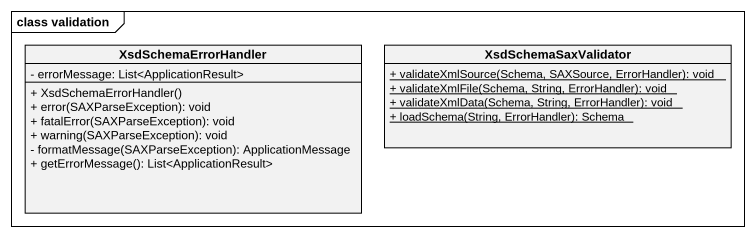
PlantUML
@startuml
mainframe class validation
hide circle
hide empty members
skinparam classAttributeIconSize 0
class XsdSchemaErrorHandler {
  - errorMessage: List<ApplicationResult>
  + XsdSchemaErrorHandler()
  + error(SAXParseException): void
  + fatalError(SAXParseException): void
  + warning(SAXParseException): void
  - formatMessage(SAXParseException): ApplicationMessage
  + getErrorMessage(): List<ApplicationResult>
}
class XsdSchemaSaxValidator {
  {static} + validateXmlSource(Schema, SAXSource, ErrorHandler): void
  {static} + validateXmlFile(Schema, String, ErrorHandler): void
  {static} + validateXmlData(Schema, String, ErrorHandler): void
  {static} + loadSchema(String, ErrorHandler): Schema
}
@enduml
